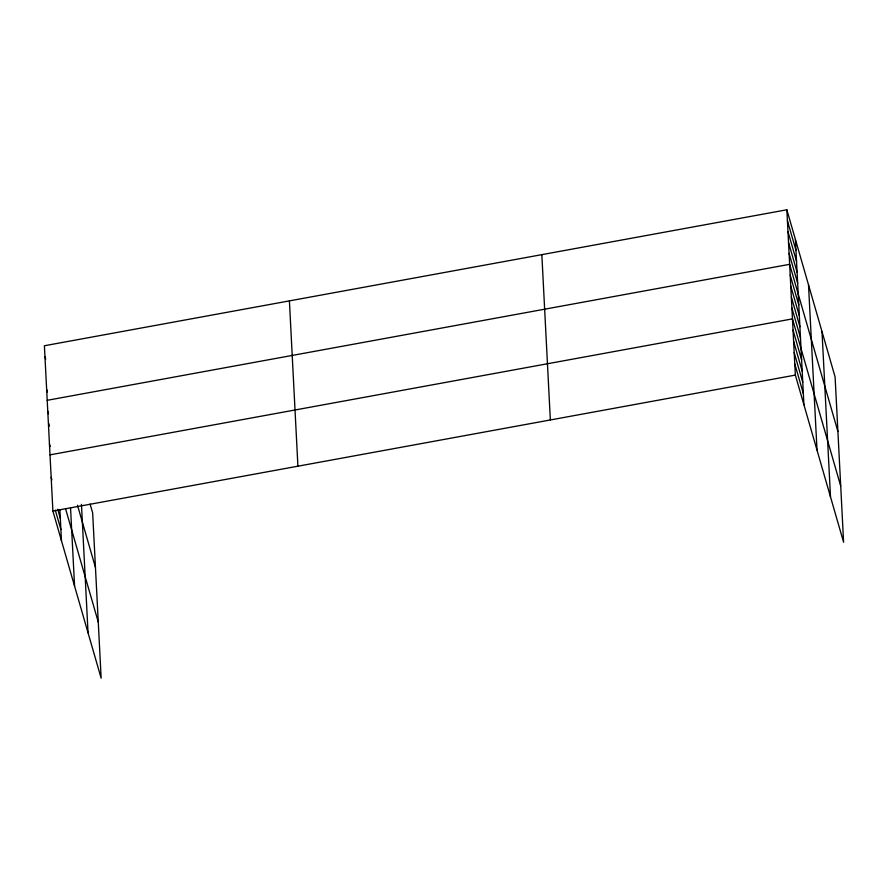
<?xml version="1.0" encoding="UTF-8"?>
<svg xmlns="http://www.w3.org/2000/svg" width="888" height="888" viewBox="0 0 888 888"><rect width="100%" height="100%" fill="white"/><g stroke="black" fill="none" stroke-linecap="round" stroke-linejoin="round"><path stroke-width="1.33" d="M786.846 209.779L795.348 375.091L843.6 542.246L835.097 376.934L786.846 209.779L44.4 345.754L52.903 511.066L101.154 678.221L92.652 512.909L90.099 504.084M47.208 400.31L789.654 264.324L837.906 431.49M50.017 454.867L792.462 318.881L840.703 486.036M52.903 511.066L795.348 375.091M787.412 220.69L795.981 250.372M787.967 231.602L796.536 261.283M788.533 242.513L797.102 272.194M789.088 253.413L797.657 283.106M790.22 275.236L798.789 304.928M790.775 286.147L799.344 315.839M791.341 297.058L799.91 326.751M791.896 307.97L800.465 337.662M793.04 330.125L801.609 359.818M793.617 341.369L802.186 371.051M794.194 352.603L802.763 382.295M794.771 363.847L803.34 393.539M44.966 356.665L45.71 359.252M46.642 389.399L47.386 391.974M77.489 505.216L95.449 567.465M47.763 411.222L48.518 413.797M48.707 423.421L49.45 426.007M49.45 443.956L50.194 446.531M65.49 508.491L98.257 622.022M51.171 477.344L51.915 479.931M57.709 509.235L60.317 518.27M55.311 510.156L60.895 529.514M821.999 331.568L830.502 496.88M808.513 284.826L817.015 450.138M795.415 239.46L803.918 404.784M541.835 254.645L550.349 419.957M289.41 300.877L297.913 466.2M81.452 504.373L88.056 632.855M70.552 508.091L74.57 586.124M59.873 509.534L61.472 540.759"/></g></svg>
